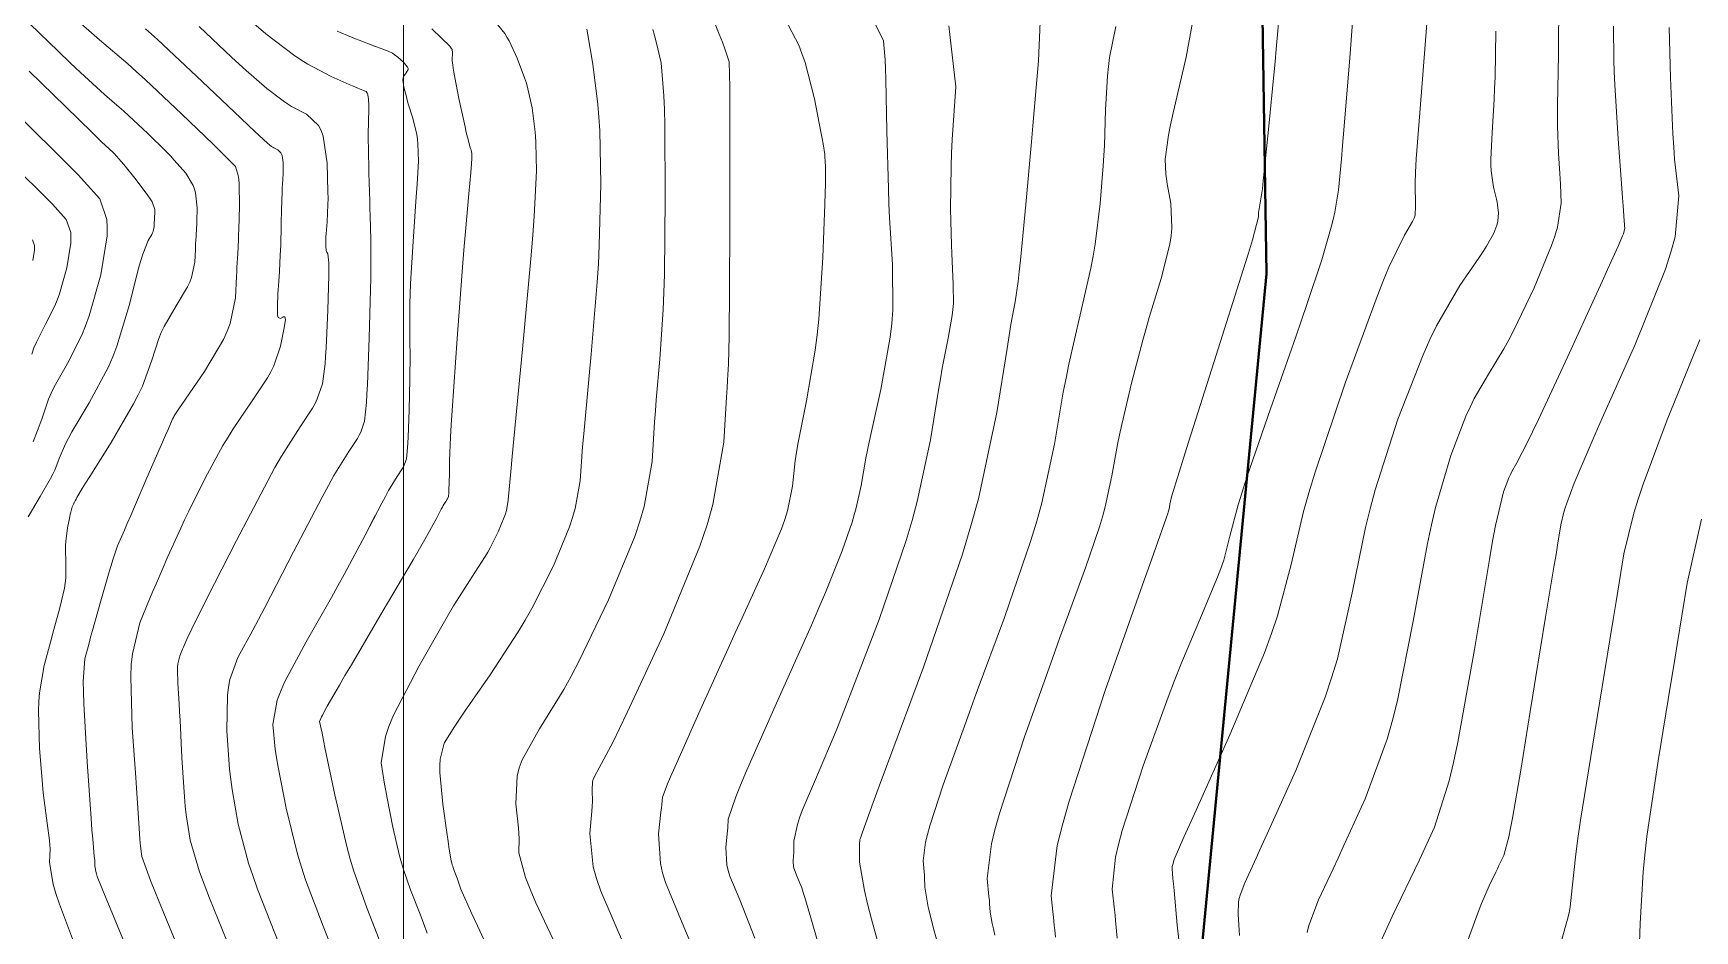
# Model space of a CAD drawing. Header units: millimetres. Extents: x 837475 to 838477, y 1189012 to 1191015.
# Drawn here: x 837855.7 to 837949.1, y 1189416.4 to 1189466.9 of the extents above; entities that cross this region are included whole.
import ezdxf

# ---------------------------------------------------------------- set-up
doc = ezdxf.new("R2010")
doc.units = ezdxf.units.MM
doc.header["$LTSCALE"] = 0.3
doc.layers.add('COORD', color=253, linetype='Continuous', lineweight=20)
doc.layers.add('CORREDORVIA', color=94, linetype='Continuous', lineweight=40)
doc.layers.add('COTAS 10', color=7, linetype='Continuous', lineweight=9, true_color=0x6e3e2d)
doc.layers.add('COTAS INT', color=7, linetype='Continuous', lineweight=5, true_color=0x9fa19f)

msp = doc.modelspace()

# ---------------------------------------------------------------- linework, layer by layer
at = {"layer": 'COORD'}
msp.add_line((837876.514, 1189013.872), (837876.514, 1191013.872), dxfattribs=at)
at = {"layer": 'CORREDORVIA'}
msp.add_lwpolyline([(837918.48, 1189883.493), (837925.042, 1189453.383), (837902.497, 1189217.712), (837593.191, 1189234.399), (837666.017, 1189670.117), (837623.316, 1189818.024), (837548.503, 1190011.455), (837506.88, 1190461.595), (837936.282, 1190278.252), (837938.054, 1190355.403), (837933.054, 1190517.446), (837913.685, 1190646.739), (837916.913, 1190801.892), (837910.676, 1191000.965), (838213.029, 1190992.912), (838237.174, 1190821.339), (838237.001, 1190602.875), (838240.031, 1190437.198), (838238.102, 1190145.726), (838184.199, 1189898.277), (837758.842, 1190109.914), (837918.48, 1189883.493)], dxfattribs=at)
at = {"layer": 'COTAS 10'}
for points in [[(837930.031, 1189469.543), (837929.736, 1189465.52), (837929.395, 1189461.457), (837929.321, 1189460.594), (837929.256, 1189459.843), (837929.097, 1189458.075), (837928.89, 1189456.85), (837928.795, 1189456.441), (837928.684, 1189456.003), (837928.146, 1189454.169), (837927.312, 1189451.649), (837927.015, 1189450.778), (837926.688, 1189449.832), (837925.267, 1189445.789), (837923.938, 1189441.931), (837923.669, 1189441.101), (837923.444, 1189440.375), (837922.989, 1189438.616), (837922.638, 1189437.272), (837922.478, 1189436.808), (837922.29, 1189436.305), (837921.384, 1189434.154), (837920.221, 1189431.391), (837919.871, 1189430.5), (837919.509, 1189429.556), (837918.101, 1189425.694), (837916.931, 1189422.064), (837916.719, 1189421.267), (837916.556, 1189420.56), (837916.372, 1189418.754), (837916.497, 1189417.592), (837916.528, 1189417.29), (837916.557, 1189416.997), (837916.653, 1189416.012)], [(837867.062, 1189414.648), (837865.606, 1189418.251), (837865.307, 1189419.04), (837865.053, 1189419.739), (837864.513, 1189421.511), (837864.293, 1189422.94), (837864.241, 1189423.424), (837864.193, 1189423.945), (837864.054, 1189426.141), (837863.95, 1189428.272), (837863.925, 1189428.751), (837863.901, 1189429.183), (837863.828, 1189430.342), (837863.807, 1189431.094), (837863.816, 1189431.269), (837863.831, 1189431.429), (837863.939, 1189431.889), (837864.094, 1189432.261), (837864.139, 1189432.366), (837864.184, 1189432.473), (837864.353, 1189432.865), (837864.882, 1189433.952), (837865.155, 1189434.496), (837865.482, 1189435.146), (837867.118, 1189438.372), (837868.88, 1189441.735), (837869.287, 1189442.472), (837869.658, 1189443.124), (837870.705, 1189444.774), (837871.394, 1189445.814), (837871.54, 1189446.081), (837871.666, 1189446.338), (837871.958, 1189447.193), (837872.104, 1189448.31), (837872.139, 1189448.734), (837872.17, 1189449.207), (837872.263, 1189451.327), (837872.309, 1189453.3), (837872.311, 1189453.68), (837872.309, 1189453.988), (837872.263, 1189454.499), (837872.198, 1189454.589), (837872.184, 1189454.632), (837872.172, 1189454.683), (837872.142, 1189454.93), (837872.142, 1189455.32), (837872.149, 1189455.462), (837872.159, 1189455.617), (837872.22, 1189456.298), (837872.269, 1189457.274), (837872.271, 1189457.616), (837872.269, 1189457.989), (837872.219, 1189459.595), (837871.993, 1189461.118), (837871.88, 1189461.44), (837871.744, 1189461.718), (837871.07, 1189462.357), (837870.227, 1189462.795), (837869.986, 1189462.946), (837869.741, 1189463.11), (837868.825, 1189463.806), (837867.671, 1189464.813), (837867.276, 1189465.172), (837866.848, 1189465.566), (837865.03, 1189467.28)], [(837881.058, 1189415.897), (837880.677, 1189416.695), (837880.36, 1189417.368), (837879.745, 1189418.757), (837879.568, 1189419.258), (837879.527, 1189419.371), (837879.49, 1189419.472), (837879.384, 1189419.745), (837879.302, 1189419.975), (837879.281, 1189420.049), (837879.259, 1189420.128), (837879.184, 1189420.451), (837879.068, 1189421.141), (837879.022, 1189421.45), (837878.969, 1189421.811), (837878.724, 1189423.544), (837878.561, 1189425.327), (837878.56, 1189425.72), (837878.578, 1189426.069), (837878.8, 1189426.966), (837879.408, 1189427.929), (837879.669, 1189428.32), (837879.97, 1189428.765), (837881.393, 1189430.822), (837882.963, 1189433.227), (837883.358, 1189433.892), (837883.734, 1189434.556), (837884.949, 1189436.949), (837885.849, 1189439.136), (837886.027, 1189439.67), (837886.174, 1189440.173), (837886.449, 1189441.732), (837886.59, 1189443.65), (837886.653, 1189444.379), (837886.726, 1189445.195), (837887.074, 1189448.86), (837887.409, 1189452.897), (837887.474, 1189453.947), (837887.526, 1189454.969), (837887.612, 1189458.415), (837887.548, 1189461.434), (837887.505, 1189462.185), (837887.452, 1189462.9), (837887.167, 1189465.178), (837886.881, 1189466.819), (837886.827, 1189467.132)], [(837900.053, 1189414.934), (837899.461, 1189417.02), (837899.081, 1189418.3), (837898.99, 1189418.581), (837898.906, 1189418.829), (837898.657, 1189419.461), (837898.496, 1189419.85), (837898.468, 1189419.946), (837898.447, 1189420.037), (837898.429, 1189420.322), (837898.453, 1189420.65), (837898.457, 1189420.767), (837898.461, 1189420.896), (837898.468, 1189421.458), (837898.662, 1189422.4), (837898.785, 1189422.768), (837898.937, 1189423.183), (837899.733, 1189425.069), (837900.876, 1189427.761), (837901.247, 1189428.683), (837901.641, 1189429.683), (837903.259, 1189433.933), (837904.779, 1189438.372), (837905.111, 1189439.49), (837905.405, 1189440.561), (837906.143, 1189444.028), (837906.594, 1189446.827), (837906.705, 1189447.475), (837906.812, 1189448.069), (837907.15, 1189449.759), (837907.377, 1189451.037), (837907.414, 1189451.371), (837907.438, 1189451.697), (837907.432, 1189452.803), (837907.36, 1189454.088), (837907.343, 1189454.526), (837907.327, 1189455.001), (837907.282, 1189457.013), (837907.305, 1189459.435), (837907.331, 1189460.168), (837907.367, 1189460.928), (837907.569, 1189463.895), (837907.185, 1189467.317)], [(837936.33, 1189415.775), (837936.867, 1189417.265), (837937.003, 1189417.621), (837937.135, 1189417.952), (837937.571, 1189418.941), (837937.94, 1189419.709), (837938.031, 1189419.9), (837938.116, 1189420.082), (837938.382, 1189420.66), (837938.671, 1189421.711), (837938.77, 1189422.19), (837938.878, 1189422.751), (837939.34, 1189425.458), (837939.869, 1189428.748), (837940.02, 1189429.677), (837940.173, 1189430.613), (837940.74, 1189434.058), (837941.223, 1189436.982), (837941.323, 1189437.59), (837941.409, 1189438.11), (837941.596, 1189439.26), (837941.767, 1189439.972), (837941.843, 1189440.215), (837941.931, 1189440.479), (837942.352, 1189441.601), (837943.182, 1189443.559), (837943.529, 1189444.351), (837943.926, 1189445.25), (837945.779, 1189449.4), (837947.483, 1189453.636), (837947.785, 1189454.59), (837948.014, 1189455.45), (837948.228, 1189457.766), (837947.995, 1189459.817), (837947.942, 1189460.51), (837947.893, 1189461.257), (837947.759, 1189464.408), (837947.677, 1189467.234)], [(837854.046, 1189463.08), (837857.05, 1189460.132), (837857.679, 1189459.497), (837858.219, 1189458.942), (837859.437, 1189457.596), (837859.837, 1189456.433), (837859.861, 1189455.994), (837859.849, 1189455.504), (837859.492, 1189453.313), (837858.84, 1189451.014), (837858.641, 1189450.457), (837858.434, 1189449.934), (837857.621, 1189448.33), (837856.872, 1189447.01), (837856.705, 1189446.666), (837856.557, 1189446.332), (837856.171, 1189445.199), (837855.688, 1189443.917)]]:
    msp.add_lwpolyline(points, dxfattribs=at)
at = {"layer": 'COTAS INT'}
for points in [[(837858.25, 1189415.075), (837857.164, 1189417.908), (837856.964, 1189418.51), (837856.808, 1189419.032), (837856.608, 1189420.256), (837856.64, 1189421.024), (837856.631, 1189421.259), (837856.613, 1189421.503), (837856.482, 1189422.467), (837856.304, 1189423.739), (837856.256, 1189424.179), (837856.209, 1189424.657), (837856.046, 1189426.697), (837855.99, 1189428.8), (837856.01, 1189429.318), (837856.046, 1189429.807), (837856.306, 1189431.341), (837856.661, 1189432.66), (837856.758, 1189433.015), (837856.853, 1189433.364), (837857.192, 1189434.586), (837857.447, 1189435.698), (837857.49, 1189435.978), (837857.521, 1189436.247), (837857.533, 1189437.117), (837857.508, 1189437.899), (837857.514, 1189438.112), (837857.527, 1189438.324), (837857.625, 1189439.078), (837857.75, 1189439.712), (837857.78, 1189439.849), (837857.808, 1189439.969), (837857.893, 1189440.261), (837857.964, 1189440.426), (837857.982, 1189440.465), (837858, 1189440.502), (837858.061, 1189440.612), (837858.111, 1189440.695), (837858.13, 1189440.733), (837858.151, 1189440.788), (837858.453, 1189441.293), (837858.64, 1189441.594), (837858.871, 1189441.966), (837860.076, 1189443.893), (837861.337, 1189446.054), (837861.603, 1189446.573), (837861.833, 1189447.058), (837862.364, 1189448.524), (837862.755, 1189449.746), (837862.897, 1189450.077), (837863.053, 1189450.406), (837863.741, 1189451.568), (837864.377, 1189452.641), (837864.501, 1189452.913), (837864.603, 1189453.175), (837864.782, 1189454.031), (837864.813, 1189454.735), (837864.821, 1189454.901), (837864.829, 1189455.053), (837864.856, 1189455.499), (837864.88, 1189455.964), (837864.886, 1189456.128), (837864.892, 1189456.309), (837864.911, 1189457.09), (837864.823, 1189457.926), (837864.762, 1189458.141), (837864.684, 1189458.348), (837864.271, 1189459.038), (837863.629, 1189459.77), (837863.407, 1189460.004), (837863.166, 1189460.253), (837862.138, 1189461.264), (837861.063, 1189462.272), (837860.792, 1189462.519), (837860.534, 1189462.751), (837859.698, 1189463.47), (837858.349, 1189464.697), (837857.766, 1189465.249), (837857.093, 1189465.893), (837853.908, 1189468.988)], [(837888.95, 1189415.562), (837887.614, 1189418.646), (837887.373, 1189419.361), (837887.188, 1189420.017), (837886.989, 1189421.883), (837887.111, 1189423.157), (837887.13, 1189423.438), (837887.141, 1189423.688), (837887.125, 1189424.335), (837887.149, 1189424.796), (837887.185, 1189424.93), (837887.234, 1189425.065), (837887.518, 1189425.576), (837888.3, 1189427.053), (837888.662, 1189427.799), (837889.088, 1189428.69), (837891.155, 1189433.124), (837893.183, 1189438.053), (837893.584, 1189439.257), (837893.916, 1189440.39), (837894.536, 1189443.903), (837894.678, 1189446.436), (837894.708, 1189446.953), (837894.735, 1189447.389), (837894.798, 1189448.296), (837894.831, 1189449.85), (837894.838, 1189450.694), (837894.845, 1189451.717), (837894.862, 1189456.906), (837894.865, 1189462.063), (837894.863, 1189463.066), (837894.858, 1189463.885), (837894.83, 1189465.306), (837894.587, 1189466.024), (837894.446, 1189466.399), (837894.275, 1189466.85), (837893.393, 1189469.117)], [(837909.775, 1189416.166), (837909.685, 1189416.521), (837909.612, 1189416.823), (837909.498, 1189417.468), (837909.475, 1189417.94), (837909.459, 1189418.133), (837909.439, 1189418.352), (837909.335, 1189419.367), (837909.576, 1189421.304), (837909.774, 1189422.105), (837910.029, 1189423.02), (837911.425, 1189427.282), (837913.027, 1189431.795), (837913.412, 1189432.869), (837913.772, 1189433.867), (837914.86, 1189436.839), (837915.65, 1189439.138), (837915.821, 1189439.712), (837915.973, 1189440.259), (837916.349, 1189442.01), (837916.667, 1189443.766), (837916.781, 1189444.317), (837916.907, 1189444.896), (837917.458, 1189447.219), (837918.094, 1189449.648), (837918.273, 1189450.293), (837918.453, 1189450.926), (837919.116, 1189453.115), (837919.608, 1189455.045), (837919.68, 1189455.516), (837919.724, 1189455.958), (837919.655, 1189457.326), (837919.456, 1189458.432), (837919.419, 1189458.71), (837919.39, 1189458.975), (837919.351, 1189459.829), (837919.539, 1189461.18), (837919.654, 1189461.758), (837919.796, 1189462.424), (837920.533, 1189465.567), (837921.177, 1189469.164)], [(837941.481, 1189468.929), (837941.464, 1189465.675), (837941.41, 1189462.883), (837941.407, 1189462.252), (837941.41, 1189461.683), (837941.462, 1189460.139), (837941.538, 1189459.017), (837941.556, 1189458.713), (837941.572, 1189458.413), (837941.618, 1189457.354), (837941.406, 1189455.992), (837941.259, 1189455.501), (837941.075, 1189454.96), (837940.091, 1189452.594), (837938.947, 1189450.213), (837938.661, 1189449.662), (837938.389, 1189449.159), (837937.52, 1189447.736), (837936.72, 1189446.355), (837936.492, 1189445.879), (837936.261, 1189445.362), (837935.402, 1189443.156), (837934.545, 1189440.224), (837934.315, 1189439.25), (837934.089, 1189438.205), (837933.298, 1189433.842), (837932.414, 1189429.375), (837932.129, 1189428.264), (837931.826, 1189427.207), (837930.587, 1189423.842), (837929.361, 1189421.142), (837929.068, 1189420.503), (837928.794, 1189419.911), (837927.968, 1189418.168), (837927.424, 1189416.722), (837927.328, 1189416.317)], [(837857.794, 1189467.966), (837859.43, 1189466.54), (837861.006, 1189465.185), (837861.493, 1189464.748), (837862.003, 1189464.283), (837864.03, 1189462.383), (837865.817, 1189460.664), (837866.175, 1189460.314), (837866.475, 1189460.019), (837867.064, 1189459.409), (837867.223, 1189458.914), (837867.25, 1189458.691), (837867.271, 1189458.432), (837867.288, 1189457.186), (837867.256, 1189455.869), (837867.246, 1189455.566), (837867.236, 1189455.288), (837867.196, 1189454.505), (837867.151, 1189453.754), (837867.137, 1189453.497), (837867.124, 1189453.218), (837867.071, 1189452.032), (837866.769, 1189450.589), (837866.597, 1189450.148), (837866.388, 1189449.689), (837865.317, 1189447.881), (837864.255, 1189446.329), (837864.051, 1189446.03), (837863.888, 1189445.789), (837863.625, 1189445.393), (837863.614, 1189445.363), (837863.609, 1189445.353), (837863.603, 1189445.342), (837863.576, 1189445.295), (837863.545, 1189445.242), (837863.537, 1189445.227), (837863.53, 1189445.211), (837863.507, 1189445.155), (837863.277, 1189444.62), (837863.14, 1189444.303), (837862.97, 1189443.912), (837862.092, 1189441.891), (837861.177, 1189439.784), (837860.985, 1189439.339), (837860.819, 1189438.954), (837860.442, 1189438.065), (837860.172, 1189437.288), (837860.074, 1189436.974), (837859.966, 1189436.618), (837859.493, 1189434.972), (837859.028, 1189433.302), (837858.925, 1189432.929), (837858.833, 1189432.596), (837858.593, 1189431.717), (837858.512, 1189430.449), (837858.519, 1189429.871), (837858.54, 1189429.194), (837858.724, 1189425.928), (837858.95, 1189422.735), (837858.997, 1189422.104), (837859.038, 1189421.582), (837859.127, 1189420.612), (837859.16, 1189420.373), (837859.164, 1189420.312), (837859.166, 1189420.254), (837859.158, 1189420.063), (837859.208, 1189419.76), (837859.247, 1189419.63), (837859.296, 1189419.481), (837859.566, 1189418.778), (837860.239, 1189417.151), (837860.544, 1189416.42), (837860.899, 1189415.566)], [(837867.187, 1189468.244), (837868.784, 1189466.884), (837870.339, 1189465.689), (837870.742, 1189465.415), (837871.132, 1189465.166), (837872.44, 1189464.472), (837873.452, 1189464.034), (837873.655, 1189463.947), (837873.826, 1189463.874), (837874.164, 1189463.734), (837874.276, 1189463.69), (837874.304, 1189463.678), (837874.331, 1189463.666), (837874.415, 1189463.625), (837874.482, 1189463.536), (837874.498, 1189463.495), (837874.512, 1189463.446), (837874.552, 1189463.208), (837874.57, 1189462.85), (837874.571, 1189462.725), (837874.57, 1189462.589), (837874.551, 1189462.005), (837874.535, 1189461.151), (837874.536, 1189460.845), (837874.54, 1189460.508), (837874.574, 1189459.04), (837874.619, 1189457.455), (837874.63, 1189457.045), (837874.641, 1189456.647), (837874.674, 1189455.314), (837874.679, 1189453.701), (837874.672, 1189453.126), (837874.661, 1189452.496), (837874.589, 1189449.757), (837874.49, 1189447.153), (837874.461, 1189446.608), (837874.431, 1189446.139), (837874.32, 1189445.08), (837874.114, 1189444.477), (837874.025, 1189444.295), (837873.922, 1189444.106), (837873.435, 1189443.372), (837872.608, 1189442.035), (837872.291, 1189441.466), (837871.935, 1189440.812), (837870.333, 1189437.733), (837868.726, 1189434.608), (837868.369, 1189433.925), (837868.049, 1189433.321), (837867.208, 1189431.797), (837866.75, 1189430.55), (837866.672, 1189430.121), (837866.614, 1189429.655), (837866.581, 1189427.67), (837866.741, 1189425.511), (837866.805, 1189424.936), (837866.878, 1189424.372), (837867.215, 1189422.415), (837867.808, 1189420.23), (837868.044, 1189419.521), (837868.31, 1189418.767), (837869.526, 1189415.668)], [(837897.977, 1189467.708), (837898.738, 1189466.247), (837898.922, 1189465.774), (837899.095, 1189465.272), (837899.625, 1189463.211), (837899.991, 1189461.359), (837900.061, 1189460.989), (837900.118, 1189460.68), (837900.209, 1189460.081), (837900.217, 1189459.856), (837900.221, 1189459.785), (837900.225, 1189459.709), (837900.247, 1189459.399), (837900.239, 1189458.411), (837900.225, 1189457.907), (837900.206, 1189457.303), (837900.093, 1189454.29), (837899.865, 1189450.826), (837899.773, 1189449.937), (837899.668, 1189449.079), (837899.185, 1189446.235), (837898.718, 1189443.889), (837898.624, 1189443.346), (837898.545, 1189442.847), (837898.385, 1189441.429), (837898.108, 1189440.034), (837897.955, 1189439.55), (837897.768, 1189439.024), (837896.82, 1189436.773), (837895.557, 1189434.017), (837895.173, 1189433.174), (837894.773, 1189432.295), (837893.203, 1189428.832), (837891.862, 1189425.836), (837891.606, 1189425.252), (837891.4, 1189424.774), (837891.073, 1189423.935), (837891.04, 1189423.532), (837891.02, 1189423.328), (837890.994, 1189423.085), (837890.861, 1189421.876), (837890.963, 1189420.213), (837891.086, 1189419.684), (837891.25, 1189419.126), (837892.186, 1189416.862), (837893.452, 1189413.833)], [(837913.17, 1189416.063), (837913.133, 1189416.467), (837913.11, 1189416.693), (837913.081, 1189416.969), (837912.928, 1189418.381), (837913.28, 1189421.209), (837913.569, 1189422.378), (837913.942, 1189423.714), (837915.979, 1189429.935), (837918.075, 1189435.872), (837918.484, 1189437.029), (837918.818, 1189437.976), (837919.409, 1189439.636), (837919.5, 1189439.901), (837919.519, 1189439.967), (837919.537, 1189440.03), (837919.58, 1189440.231), (837919.617, 1189440.433), (837919.63, 1189440.497), (837919.644, 1189440.563), (837919.708, 1189440.831), (837920.136, 1189442.227), (837920.381, 1189443.006), (837920.681, 1189443.955), (837922.218, 1189448.796), (837923.736, 1189453.609), (837924.023, 1189454.54), (837924.252, 1189455.296), (837924.598, 1189456.577), (837924.592, 1189456.767), (837924.599, 1189456.837), (837924.609, 1189456.913), (837924.678, 1189457.25), (837924.811, 1189458.163), (837924.862, 1189458.602), (837924.92, 1189459.123), (837925.18, 1189461.677), (837925.456, 1189464.57), (837925.524, 1189465.304), (837925.588, 1189466.008), (837925.789, 1189468.31)], [(837864.597, 1189413.629), (837862.902, 1189417.735), (837862.57, 1189418.559), (837862.298, 1189419.247), (837861.81, 1189420.606), (837861.722, 1189421.18), (837861.701, 1189421.374), (837861.682, 1189421.583), (837861.626, 1189422.464), (837861.543, 1189423.885), (837861.506, 1189424.434), (837861.463, 1189425.05), (837861.26, 1189427.84), (837861.178, 1189430.711), (837861.212, 1189431.379), (837861.27, 1189431.991), (837861.684, 1189433.746), (837862.275, 1189435.166), (837862.445, 1189435.568), (837862.618, 1189435.974), (837863.262, 1189437.47), (837863.988, 1189439.073), (837864.211, 1189439.545), (837864.444, 1189440.03), (837865.366, 1189441.886), (837866.366, 1189443.723), (837866.648, 1189444.196), (837866.932, 1189444.653), (837867.975, 1189446.176), (837868.867, 1189447.521), (837869.055, 1189447.866), (837869.218, 1189448.2), (837869.596, 1189449.305), (837869.767, 1189450.157), (837869.8, 1189450.33), (837869.827, 1189450.476), (837869.872, 1189450.78), (837869.868, 1189450.886), (837869.865, 1189450.907), (837869.861, 1189450.926), (837869.836, 1189450.964), (837869.779, 1189450.959), (837869.755, 1189450.95), (837869.726, 1189450.938), (837869.592, 1189450.865), (837869.47, 1189450.917), (837869.449, 1189450.983), (837869.434, 1189451.071), (837869.424, 1189451.579), (837869.458, 1189452.273), (837869.469, 1189452.48), (837869.482, 1189452.692), (837869.535, 1189453.512), (837869.588, 1189454.432), (837869.6, 1189454.708), (837869.611, 1189454.994), (837869.641, 1189456.102), (837869.662, 1189457.101), (837869.667, 1189457.317), (837869.672, 1189457.508), (837869.686, 1189457.977), (837869.702, 1189458.269), (837869.707, 1189458.347), (837869.713, 1189458.425), (837869.737, 1189458.697), (837869.755, 1189459.003), (837869.757, 1189459.102), (837869.757, 1189459.207), (837869.746, 1189459.636), (837869.687, 1189460.031), (837869.658, 1189460.114), (837869.623, 1189460.186), (837869.448, 1189460.352), (837869.229, 1189460.465), (837869.167, 1189460.505), (837869.103, 1189460.547), (837868.866, 1189460.727), (837868.155, 1189461.381), (837867.794, 1189461.722), (837867.361, 1189462.132), (837865.2, 1189464.191), (837862.676, 1189466.55), (837862.014, 1189467.149)], [(837872.782, 1189467.032), (837873.596, 1189466.689), (837873.815, 1189466.599), (837874.031, 1189466.513), (837874.789, 1189466.222), (837874.923, 1189466.171)], [(837873.588, 1189431.388), (837875.324, 1189434.34), (837877.054, 1189437.291), (837877.411, 1189437.907), (837877.715, 1189438.436), (837878.372, 1189439.618), (837878.642, 1189440.137), (837878.702, 1189440.247), (837878.755, 1189440.343), (837878.894, 1189440.568), (837878.976, 1189440.692), (837878.994, 1189440.723), (837879.009, 1189440.754), (837879.043, 1189440.856), (837879.062, 1189441.034), (837879.067, 1189441.113), (837879.072, 1189441.205), (837879.089, 1189441.643), (837879.1, 1189442.149), (837879.101, 1189442.284), (837879.101, 1189442.416), (837879.096, 1189442.874), (837879.158, 1189444.195), (837879.201, 1189444.872), (837879.255, 1189445.684), (837879.542, 1189449.739), (837879.858, 1189453.99), (837879.931, 1189454.925), (837879.997, 1189455.756), (837880.181, 1189457.883), (837880.295, 1189459.074), (837880.317, 1189459.315), (837880.334, 1189459.517), (837880.362, 1189459.925), (837880.359, 1189460.068), (837880.357, 1189460.104), (837880.355, 1189460.138), (837880.341, 1189460.247), (837880.315, 1189460.354), (837880.305, 1189460.387), (837880.293, 1189460.422), (837880.239, 1189460.561), (837880.108, 1189461.062), (837880.047, 1189461.324), (837879.977, 1189461.641), (837879.635, 1189463.232), (837879.331, 1189464.81), (837879.284, 1189465.118), (837879.253, 1189465.371), (837879.275, 1189465.819), (837879.258, 1189465.996), (837879.202, 1189466.078), (837879.124, 1189466.174), (837878.66, 1189466.639), (837878.109, 1189467.16)], [(837877.842, 1189416.29), (837877.637, 1189416.854), (837877.45, 1189417.361), (837876.919, 1189418.726), (837876.512, 1189419.874), (837876.403, 1189420.246), (837876.295, 1189420.64), (837875.918, 1189422.256), (837875.594, 1189423.886), (837875.519, 1189424.289), (837875.451, 1189424.67), (837875.261, 1189425.872), (837875.498, 1189427.357), (837875.7, 1189427.916), (837875.961, 1189428.54), (837877.395, 1189431.33), (837878.981, 1189434.087), (837879.337, 1189434.691), (837879.658, 1189435.225), (837880.52, 1189436.576), (837881.105, 1189437.474), (837881.252, 1189437.721), (837881.393, 1189437.969), (837881.846, 1189438.862), (837882.182, 1189439.678), (837882.248, 1189439.877), (837882.303, 1189440.065), (837882.406, 1189440.646), (837882.546, 1189442.256), (837882.625, 1189443.093), (837882.721, 1189444.099), (837883.212, 1189449.142), (837883.698, 1189454.42), (837883.791, 1189455.574), (837883.866, 1189456.594), (837883.987, 1189459.17), (837883.954, 1189460.751), (837883.931, 1189461.145), (837883.903, 1189461.519), (837883.754, 1189462.712), (837883.512, 1189463.791), (837883.424, 1189464.093), (837883.328, 1189464.397), (837882.909, 1189465.508), (837882.45, 1189466.481), (837882.328, 1189466.698), (837882.21, 1189466.892), (837881.802, 1189467.401)], [(837890.528, 1189467.126), (837890.635, 1189466.774), (837890.733, 1189466.43), (837890.998, 1189465.248), (837891.155, 1189463.395), (837891.184, 1189462.627), (837891.207, 1189461.749), (837891.237, 1189457.661), (837891.185, 1189453.343), (837891.156, 1189452.321), (837891.12, 1189451.373), (837890.936, 1189448.578), (837890.73, 1189446.292), (837890.68, 1189445.666), (837890.634, 1189445.043), (837890.493, 1189442.817)], [(837896.271, 1189416.009), (837895.422, 1189418.161), (837894.873, 1189419.488), (837894.777, 1189419.815), (837894.705, 1189420.125), (837894.645, 1189421.099), (837894.723, 1189421.868), (837894.738, 1189422.048), (837894.751, 1189422.214), (837894.77, 1189422.697), (837895.2, 1189423.96), (837895.47, 1189424.618), (837895.806, 1189425.41), (837897.568, 1189429.383), (837899.456, 1189433.619), (837899.872, 1189434.577), (837900.241, 1189435.441), (837901.19, 1189437.785), (837901.745, 1189439.406), (837901.866, 1189439.814), (837901.973, 1189440.205), (837902.243, 1189441.471), (837902.522, 1189442.999), (837902.635, 1189443.556), (837902.764, 1189444.17), (837903.36, 1189446.869), (837903.883, 1189449.817), (837903.967, 1189450.588), (837904.025, 1189451.34), (837904.01, 1189453.891), (837903.849, 1189456.521), (837903.813, 1189457.322), (837903.781, 1189458.155), (837903.7, 1189461.423), (837903.636, 1189464.313), (837903.615, 1189464.906), (837903.593, 1189465.409), (837903.503, 1189466.481), (837903.046, 1189467.446)], [(837904.009, 1189412.815), (837902.838, 1189417.069), (837902.616, 1189417.944), (837902.437, 1189418.687), (837902.156, 1189420.278), (837902.158, 1189420.887), (837902.157, 1189421.012), (837902.156, 1189421.117), (837902.149, 1189421.338), (837902.168, 1189421.493), (837902.184, 1189421.558), (837902.205, 1189421.631), (837902.317, 1189421.974), (837902.932, 1189423.641), (837903.269, 1189424.549), (837903.679, 1189425.651), (837905.763, 1189431.245), (837907.95, 1189437.613), (837908.426, 1189439.203), (837908.845, 1189440.718), (837909.886, 1189445.567), (837910.452, 1189449.175), (837910.572, 1189449.908), (837910.675, 1189450.526), (837910.911, 1189451.797), (837911.082, 1189452.953), (837911.145, 1189453.498), (837911.213, 1189454.14), (837911.515, 1189457.271), (837911.833, 1189460.803), (837911.912, 1189461.698), (837911.987, 1189462.557), (837912.226, 1189465.359), (837912.313, 1189467.551)], [(837916.564, 1189467.292), (837916.221, 1189465.537), (837916.153, 1189465.033), (837916.097, 1189464.521), (837915.99, 1189462.607), (837915.926, 1189460.601), (837915.897, 1189460.032), (837915.863, 1189459.456), (837915.697, 1189457.324), (837915.404, 1189455.042), (837915.29, 1189454.372), (837915.161, 1189453.685), (837914.573, 1189451.063), (837913.935, 1189448.287), (837913.773, 1189447.501), (837913.619, 1189446.709), (837913.117, 1189443.788), (837912.409, 1189440.489), (837912.124, 1189439.458), (837911.8, 1189438.375), (837910.311, 1189434.042), (837908.725, 1189429.759), (837908.341, 1189428.709), (837907.979, 1189427.718), (837906.871, 1189424.628), (837906.117, 1189422.326), (837905.979, 1189421.831), (837905.872, 1189421.399), (837905.742, 1189420.352), (837905.798, 1189419.734), (837905.808, 1189419.572), (837905.816, 1189419.414), (837905.827, 1189418.873), (837906.024, 1189417.755), (837906.15, 1189417.232), (837906.307, 1189416.617), (837907.129, 1189413.628)], [(837934.061, 1189467.458), (837933.752, 1189463.608), (837933.468, 1189459.838), (837933.424, 1189459.081), (837933.395, 1189458.449), (837933.417, 1189457.201), (837933.395, 1189456.683), (837933.339, 1189456.511), (837933.262, 1189456.325), (837932.803, 1189455.551), (837931.926, 1189453.753), (837931.586, 1189452.923), (837931.203, 1189451.949), (837929.468, 1189447.228), (837927.778, 1189442.22), (837927.424, 1189441.063), (837927.118, 1189440.007), (837926.426, 1189437.025), (837925.67, 1189434.137), (837925.326, 1189433.14), (837924.922, 1189432.057), (837922.975, 1189427.435), (837921.08, 1189423.208), (837920.709, 1189422.374), (837920.404, 1189421.687), (837919.859, 1189420.422), (837919.773, 1189420.153), (837919.757, 1189420.094), (837919.745, 1189420.041), (837919.731, 1189419.908), (837919.783, 1189419.367), (837919.811, 1189419.058), (837919.847, 1189418.68), (837920.027, 1189416.738), (837920.33, 1189413.95)], [(837923.529, 1189416.16), (837923.506, 1189416.457), (837923.445, 1189417.33), (837923.476, 1189418.041), (837923.511, 1189418.235), (837923.557, 1189418.429), (837923.818, 1189419.122), (837924.461, 1189420.508), (837924.749, 1189421.139), (837925.084, 1189421.877), (837926.689, 1189425.434), (837928.34, 1189429.556), (837928.704, 1189430.65), (837929.028, 1189431.724), (837929.862, 1189435.434), (837930.603, 1189439.106), (837930.869, 1189440.156), (837931.161, 1189441.222), (837932.435, 1189445.192), (837933.848, 1189448.821), (837934.228, 1189449.672), (837934.604, 1189450.455), (837935.92, 1189452.727), (837936.995, 1189454.293), (837937.219, 1189454.632), (837937.41, 1189454.93), (837937.834, 1189455.665), (837938.003, 1189456.12), (837938.034, 1189456.242), (837938.058, 1189456.363), (837938.089, 1189456.782), (837938.038, 1189457.255), (837938.011, 1189457.408), (837937.978, 1189457.572), (837937.813, 1189458.245), (837937.677, 1189459.163), (837937.663, 1189459.482), (837937.66, 1189459.828), (837937.732, 1189461.31), (837937.849, 1189463.2), (837937.873, 1189463.803), (837937.895, 1189464.44), (837937.944, 1189467.032)], [(837944.551, 1189467.316), (837944.566, 1189465.39), (837944.591, 1189464.73), (837944.626, 1189464.015), (837944.823, 1189460.975), (837945.03, 1189458.198), (837945.071, 1189457.649), (837945.103, 1189457.195), (837945.159, 1189456.349), (837945.167, 1189456.148), (837945.17, 1189456.1), (837945.173, 1189456.057), (837945.188, 1189455.929), (837945.143, 1189455.719), (837945.11, 1189455.623), (837945.067, 1189455.51), (837944.835, 1189454.968), (837944.218, 1189453.611), (837943.932, 1189452.985), (837943.596, 1189452.251), (837941.968, 1189448.695), (837940.343, 1189445.188), (837940.009, 1189444.485), (837939.725, 1189443.898), (837939.12, 1189442.745), (837938.836, 1189442.255), (837938.755, 1189442.086), (837938.673, 1189441.903), (837938.368, 1189441.12), (837937.928, 1189439.226), (837937.761, 1189438.343), (837937.574, 1189437.303), (837936.734, 1189432.251), (837935.8, 1189427.026), (837935.553, 1189425.877), (837935.312, 1189424.857), (837934.484, 1189422.251), (837933.639, 1189420.406), (837933.386, 1189419.866), (837933.126, 1189419.314), (837932.118, 1189417.214), (837931.271, 1189415.359)], [(837874.789, 1189466.222), (837875.408, 1189465.988), (837875.537, 1189465.938), (837875.648, 1189465.893), (837875.896, 1189465.785), (837876.067, 1189465.666), (837876.13, 1189465.616), (837876.2, 1189465.558), (837876.508, 1189465.285), (837876.747, 1189464.996), (837876.774, 1189464.928), (837876.783, 1189464.865), (837876.671, 1189464.682), (837876.513, 1189464.469), (837876.492, 1189464.387), (837876.482, 1189464.296), (837876.529, 1189463.884), (837876.676, 1189463.326), (837876.729, 1189463.142), (837876.787, 1189462.945), (837877.04, 1189462.13), (837877.263, 1189461.214), (837877.301, 1189460.954), (837877.33, 1189460.691), (837877.351, 1189459.72), (837877.279, 1189458.424), (837877.249, 1189457.957), (837877.215, 1189457.442), (837877.057, 1189455.192), (837876.914, 1189452.836), (837876.89, 1189452.254), (837876.872, 1189451.703), (837876.865, 1189449.97), (837876.883, 1189448.383), (837876.881, 1189447.924), (837876.877, 1189447.457), (837876.839, 1189445.7), (837876.781, 1189444.179), (837876.764, 1189443.86), (837876.747, 1189443.586), (837876.682, 1189442.968), (837876.561, 1189442.615), (837876.509, 1189442.509), (837876.449, 1189442.399), (837876.165, 1189441.97), (837875.682, 1189441.189), (837875.496, 1189440.857), (837875.289, 1189440.474), (837874.352, 1189438.675)], [(837855.408, 1189439.703), (837856.077, 1189440.851), (837856.674, 1189441.86), (837856.8, 1189442.101), (837856.909, 1189442.325), (837857.161, 1189442.994), (837857.505, 1189443.812), (837857.673, 1189444.13), (837857.871, 1189444.488), (837858.848, 1189446.111), (837859.913, 1189448.107), (837860.166, 1189448.699), (837860.402, 1189449.309), (837861.103, 1189451.655), (837861.622, 1189453.703), (837861.742, 1189454.125), (837861.852, 1189454.483), (837862.165, 1189455.254), (837862.365, 1189455.592), (837862.404, 1189455.678), (837862.436, 1189455.761), (837862.493, 1189456.03), (837862.503, 1189456.252), (837862.505, 1189456.304), (837862.508, 1189456.352), (837862.516, 1189456.493), (837862.524, 1189456.639), (837862.526, 1189456.691), (837862.527, 1189456.748), (837862.533, 1189456.994), (837862.375, 1189457.42), (837862.273, 1189457.59), (837862.146, 1189457.782), (837861.478, 1189458.666), (837860.783, 1189459.521), (837860.639, 1189459.695), (837860.516, 1189459.842), (837860.246, 1189460.145), (837860.091, 1189460.29), (837860.061, 1189460.316), (837859.965, 1189460.399), (837859.536, 1189460.808), (837859.296, 1189461.041), (837859.004, 1189461.325), (837857.512, 1189462.782), (837855.468, 1189464.777)], [(837854.12, 1189459.925), (837856.03, 1189458.051), (837856.43, 1189457.648), (837856.773, 1189457.295), (837857.547, 1189456.439), (837857.801, 1189455.7), (837857.817, 1189455.421), (837857.809, 1189455.109), (837857.582, 1189453.716), (837857.168, 1189452.255), (837857.041, 1189451.9), (837856.91, 1189451.568), (837856.393, 1189450.549), (837855.872, 1189449.533), (837855.738, 1189449.203), (837855.609, 1189448.851)], [(837855.673, 1189454.12), (837855.769, 1189454.714), (837855.773, 1189454.847), (837855.766, 1189454.966), (837855.658, 1189455.282)], [(837949.41, 1189449.662), (837949.052, 1189448.796), (837947.579, 1189445.158), (837946.224, 1189441.544), (837945.94, 1189440.694), (837945.695, 1189439.909), (837945.142, 1189437.617), (837944.712, 1189434.948), (837944.544, 1189433.926), (837944.356, 1189432.78), (837943.504, 1189427.617), (837942.707, 1189422.64), (837942.554, 1189421.611), (837942.431, 1189420.734), (837942.232, 1189418.828), (837942.123, 1189417.773), (837942.058, 1189417.433), (837941.977, 1189417.071), (837941.557, 1189415.591)], [(837890.493, 1189442.817), (837890.045, 1189440.282), (837889.806, 1189439.463), (837889.516, 1189438.595), (837888.052, 1189435.036), (837886.367, 1189431.559), (837885.937, 1189430.741), (837885.523, 1189429.986), (837884.164, 1189427.782), (837883.195, 1189426.042), (837883.028, 1189425.579), (837882.905, 1189425.125), (837882.824, 1189423.553), (837882.976, 1189422.208), (837882.998, 1189421.897), (837883.013, 1189421.613), (837882.995, 1189420.807), (837883.369, 1189419.419), (837883.63, 1189418.767), (837883.959, 1189418), (837885.715, 1189414.263)], [(837874.923, 1189439.772), (837874.352, 1189438.675), (837873.185, 1189436.462), (837872.832, 1189435.818), (837872.466, 1189435.161), (837871.035, 1189432.675), (837869.825, 1189430.396), (837869.599, 1189429.868), (837869.42, 1189429.385), (837869.163, 1189428.015), (837869.309, 1189426.64), (837869.383, 1189426.153), (837869.472, 1189425.621), (837869.917, 1189423.32), (837870.564, 1189420.721), (837870.78, 1189420.002), (837871.013, 1189419.283), (837871.991, 1189416.687), (837873.218, 1189413.575), (837873.609, 1189412.531), (837874.022, 1189411.407), (837874.923, 1189408.868)], [(837945.971, 1189414.643), (837946.046, 1189416.824), (837946.215, 1189419.74), (837946.314, 1189420.699), (837946.435, 1189421.724), (837947.063, 1189425.974), (837947.784, 1189430.353), (837947.964, 1189431.461), (837948.136, 1189432.522), (837948.689, 1189435.974), (837949.511, 1189439.565)], [(837874.923, 1189416.501), (837874.455, 1189417.706), (837873.722, 1189419.774), (837873.525, 1189420.442), (837873.331, 1189421.152), (837872.653, 1189424.062), (837872.119, 1189426.632), (837872.017, 1189427.127), (837871.934, 1189427.529), (837871.798, 1189428.2), (837871.859, 1189428.369), (837871.901, 1189428.454), (837871.953, 1189428.556), (837872.231, 1189429.061), (837872.917, 1189430.244), (837873.226, 1189430.772), (837873.588, 1189431.388), (837874.923, 1189433.659)], [(837875.41, 1189415.25), (837874.455, 1189417.706)]]:
    msp.add_lwpolyline(points, dxfattribs=at)

doc.saveas('drawing.dxf')
